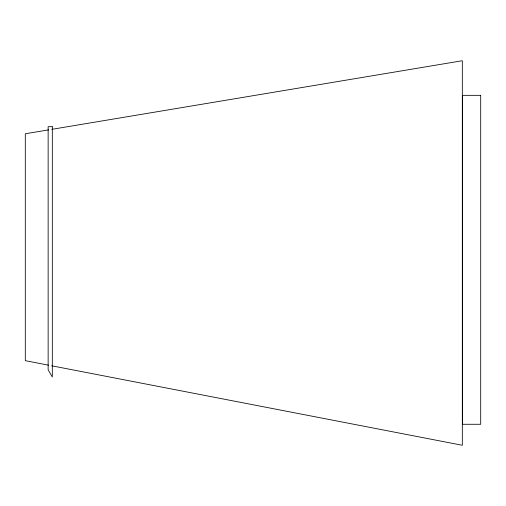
<?xml version="1.0" encoding="UTF-8"?>
<svg xmlns="http://www.w3.org/2000/svg" width="506" height="506" viewBox="0 0 506 506"><rect width="100%" height="100%" fill="white"/><g stroke="black" fill="none" stroke-linecap="round" stroke-linejoin="round"><path stroke-width="0.76" d="M48.671 129.859L25.3 133.767L25.3 360.67L48.544 365.174M51.783 129.34L462.32 60.726L462.32 445.274L51.644 365.775M480.7 95.337L462.598 95.337L462.598 424.275L480.7 424.275L480.7 95.337M52.32 126.683L48.14 126.683L48.14 369.747L52.32 377.04L52.32 126.683"/></g></svg>
